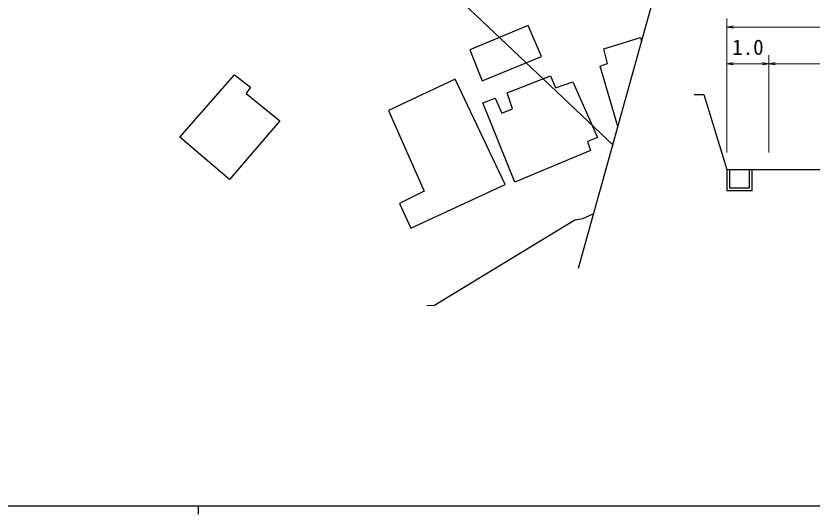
# Model space of a CAD drawing. Units: millimetres at full size, sheet at 1:1000, with parts at other scales. Extents: x 40000 to 680000, y 20000 to 380000.
# Drawn here: x 146330 to 241065, y 204000 to 263329 of the extents above; entities that cross this region are included whole.
import ezdxf
from ezdxf.enums import TextEntityAlignment as Align

# ---------------------------------------------------------------- set-up
doc = ezdxf.new("R2010")
doc.units = ezdxf.units.MM
doc.header["$LTSCALE"] = 1000
for name, color, linetype, lineweight in [('M-BGD', 7, 'Continuous', 25), ('M-BMK-HTXT', 7, 'Continuous', 13), ('M-BMK-OTRS', 5, 'Continuous', 25), ('M-TTL-BAND', 7, 'Continuous', 25)]:
    doc.layers.add(name, color=color, linetype=linetype, lineweight=lineweight)
doc.styles.add('ＭＳ ゴシック', font='')
doc.styles.get('ＭＳ ゴシック').set_extended_font_data('MS Gothic')

# ---------------------------------------------------------------- blocks, each defined once
blk = doc.blocks.new('open_arrow')
at = {"color": 0, "linetype": 'Continuous', "lineweight": -2}
blk.add_lwpolyline([(7.5, 1.25), (0, 0), (7.5, -1.25)], dxfattribs=at)

msp = doc.modelspace()

# ---------------------------------------------------------------- linework, layer by layer
at = {"layer": 'M-BGD'}
msp.add_line((184793, 278869), (217363, 247986), dxfattribs=at)
for points in [[(200330, 259300), (201818, 255589), (208850, 258508), (207288, 262168)], [(172333, 256314), (174244, 254840), (173729, 254099), (177732, 250839), (171742, 243849), (165842, 248897)], [(201888, 252971), (203360, 253521), (204135, 251758), (205426, 252252), (204764, 254149), (209952, 256192), (210548, 254778), (212592, 255462), (215520, 248857), (214335, 248377), (214702, 247290), (205710, 243548)], [(198610, 255781), (190664, 252057), (194890, 242451), (191984, 240997), (193340, 238046), (204563, 243249)]]:
    msp.add_lwpolyline(points, close=True, dxfattribs=at)
for points in [[(217969, 250176), (215859, 257350), (216723, 257679), (216298, 259419), (220652, 260744), (220777, 260319)], [(227032, 253974), (228177, 253974), (230930, 245046), (235930, 245046), (250930, 245046), (265930, 245046), (270930, 245046), (270930, 245939), (278930, 245939), (286075, 245939)], [(230930, 245046), (230930, 242546), (233930, 242546), (233930, 245046)], [(231230, 245046), (231230, 242846), (233630, 242846), (233630, 245046)], [(195231, 228860), (196145, 228868), (202334, 232654), (212843, 239061), (213790, 239206), (215096, 239801)]]:
    msp.add_lwpolyline(points, dxfattribs=at)
at = {"layer": 'M-BMK-HTXT'}
for p, q in [((230930, 247046), (230930, 263008)), ((278930, 262008), (230930, 262008)), ((235930, 247046), (235930, 258637)), ((230930, 257637), (235930, 257637)), ((235930, 257637), (250930, 257637))]:
    msp.add_line(p, q, dxfattribs=at)
at = {"layer": 'M-BMK-OTRS'}
msp.add_line((213291, 233280), (238003, 322532), dxfattribs=at)
at = {"layer": 'M-TTL-BAND'}
for p, q in [((40000, 205000), (579000, 205000)), ((168000, 205000), (168000, 204000))]:
    msp.add_line(p, q, dxfattribs=at)

# ---------------------------------------------------------------- block references
at = {"layer": 'M-BMK-HTXT', "xscale": 100, "yscale": 100}
for p in [(230930, 262008), (230930, 257637), (235930, 257637)]:
    msp.add_blockref('open_arrow', p, dxfattribs=at)
at = {"layer": 'M-BMK-HTXT', "xscale": 100, "yscale": 100, "rotation": 180}
msp.add_blockref('open_arrow', (235930, 257637), dxfattribs=at)

# ---------------------------------------------------------------- texts
at = {"layer": 'M-BMK-HTXT', "style": 'ＭＳ ゴシック'}
msp.add_text('1.0', height=1833, dxfattribs=at).set_placement((233430, 258137), align=Align.BOTTOM_CENTER)

doc.saveas('drawing.dxf')
